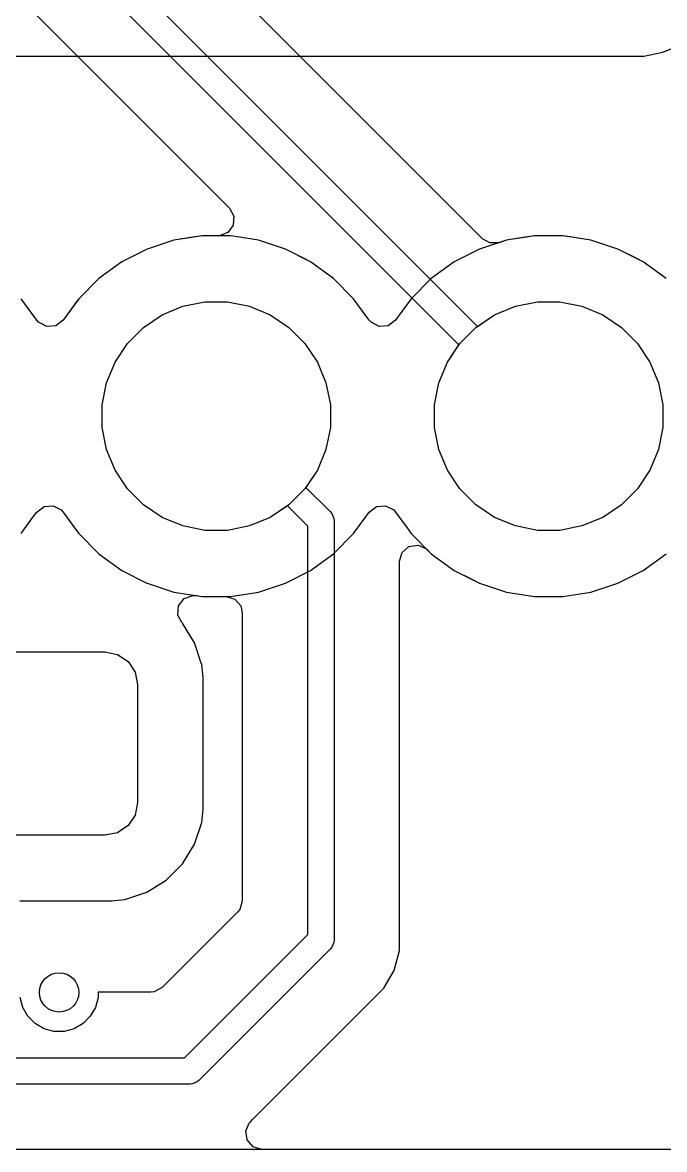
# Model space of a CAD drawing. Header units: inches. Extents: x 6.57 to 9.79, y -8.72 to -3.17.
# Drawn here: x 9.2803 to 9.4734, y -8.7244 to -8.3856 of the extents above; entities that cross this region are included whole.
import ezdxf

# ---------------------------------------------------------------- set-up
doc = ezdxf.new("R2010")
doc.units = ezdxf.units.IN
doc.header["$MEASUREMENT"] = 0
doc.layers.add('In2.Cu', color=33, linetype='CONTINUOUS', true_color=0xce7d2c)

msp = doc.modelspace()

# ---------------------------------------------------------------- linework, layer by layer
at = {"layer": 'In2.Cu', "linetype": 'CONTINUOUS'}
for p, q in [((9.41869, -8.45061), (9.26093, -8.29285)), ((9.24452, -8.3043), (9.41717, -8.47695)), ((9.4116, -8.48252), (9.2401, -8.31102)), ((9.23557, -8.33436), (9.34261, -8.4414)), ((9.4672, -8.39569), (9.47104, -8.39493)), ((9.47104, -8.39493), (9.47291, -8.39455)), ((9.47291, -8.39455), (9.47828, -8.39233)), ((8.59064, -8.39569), (9.4672, -8.39569)), ((9.34261, -8.4414), (9.34393, -8.44381)), ((9.34393, -8.44381), (9.34373, -8.44656)), ((9.34208, -8.44876), (9.33951, -8.44972)), ((9.34373, -8.44656), (9.34208, -8.44876)), ((9.32589, -8.45107), (9.31778, -8.4537)), ((9.32589, -8.45107), (9.31778, -8.4537)), ((9.32589, -8.45107), (9.31778, -8.4537)), ((9.32589, -8.45107), (9.31778, -8.4537)), ((9.33375, -8.44982), (9.32589, -8.45107)), ((9.33189, -8.45012), (9.32589, -8.45107)), ((9.33151, -8.45018), (9.32589, -8.45107)), ((9.33151, -8.45018), (9.32589, -8.45107)), ((9.32589, -8.45107), (9.32589, -8.45107)), ((9.32589, -8.45107), (9.32589, -8.45107)), ((9.32589, -8.45107), (9.32589, -8.45107)), ((9.32589, -8.45107), (9.32589, -8.45107)), ((9.33432, -8.44973), (9.33151, -8.45018)), ((9.33432, -8.44973), (9.33151, -8.45018)), ((9.33432, -8.44973), (9.33189, -8.45012)), ((9.33432, -8.44973), (9.33375, -8.44982)), ((9.34285, -8.44973), (9.33432, -8.44973)), ((9.33916, -8.44973), (9.33432, -8.44973)), ((9.34285, -8.44973), (9.33432, -8.44973)), ((9.34285, -8.44973), (9.33432, -8.44973)), ((9.33951, -8.44972), (9.33916, -8.44973)), ((9.34496, -8.45007), (9.34285, -8.44973)), ((9.34496, -8.45007), (9.34285, -8.44973)), ((9.34496, -8.45007), (9.34285, -8.44973)), ((9.35128, -8.45107), (9.34496, -8.45007)), ((9.35128, -8.45107), (9.34496, -8.45007)), ((9.35128, -8.45107), (9.34496, -8.45007)), ((9.35939, -8.4537), (9.35128, -8.45107)), ((9.35939, -8.4537), (9.35128, -8.45107)), ((9.35939, -8.4537), (9.35128, -8.45107)), ((9.42589, -8.45107), (9.41778, -8.4537)), ((9.42589, -8.45107), (9.41778, -8.4537)), ((9.42589, -8.45107), (9.41778, -8.4537)), ((9.4209, -8.45187), (9.41869, -8.45061)), ((9.42365, -8.4518), (9.4209, -8.45187)), ((9.42589, -8.45107), (9.42365, -8.4518)), ((9.43375, -8.44982), (9.42589, -8.45107)), ((9.43189, -8.45012), (9.42589, -8.45107)), ((9.43151, -8.45018), (9.42589, -8.45107)), ((9.43151, -8.45018), (9.42589, -8.45107)), ((9.42589, -8.45107), (9.42589, -8.45107)), ((9.42589, -8.45107), (9.42589, -8.45107)), ((9.42589, -8.45107), (9.42589, -8.45107)), ((9.43432, -8.44973), (9.43151, -8.45018)), ((9.43432, -8.44973), (9.43151, -8.45018)), ((9.43432, -8.44973), (9.43189, -8.45012)), ((9.43432, -8.44973), (9.43375, -8.44982)), ((9.44285, -8.44973), (9.43432, -8.44973)), ((9.44285, -8.44973), (9.43432, -8.44973)), ((9.44285, -8.44973), (9.43432, -8.44973)), ((9.44285, -8.44973), (9.43432, -8.44973)), ((9.44496, -8.45007), (9.44285, -8.44973)), ((9.44342, -8.44982), (9.44285, -8.44973)), ((9.44496, -8.45007), (9.44285, -8.44973)), ((9.44496, -8.45007), (9.44285, -8.44973)), ((9.45128, -8.45107), (9.44342, -8.44982)), ((9.45128, -8.45107), (9.44496, -8.45007)), ((9.45128, -8.45107), (9.44496, -8.45007)), ((9.45128, -8.45107), (9.44496, -8.45007)), ((9.45939, -8.4537), (9.45128, -8.45107)), ((9.45939, -8.4537), (9.45128, -8.45107)), ((9.45939, -8.4537), (9.45128, -8.45107)), ((9.45939, -8.4537), (9.45128, -8.45107)), ((9.31778, -8.4537), (9.31017, -8.45758)), ((9.31778, -8.4537), (9.31017, -8.45758)), ((9.31778, -8.4537), (9.31017, -8.45758)), ((9.31778, -8.4537), (9.31017, -8.45758)), ((9.36699, -8.45758), (9.35939, -8.4537)), ((9.36487, -8.45649), (9.35939, -8.4537)), ((9.36699, -8.45758), (9.35939, -8.4537)), ((9.41778, -8.4537), (9.41017, -8.45758)), ((9.41778, -8.4537), (9.41017, -8.45758)), ((9.41778, -8.4537), (9.41017, -8.45758)), ((9.46699, -8.45758), (9.45939, -8.4537)), ((9.46699, -8.45758), (9.45939, -8.4537)), ((9.46487, -8.45649), (9.45939, -8.4537)), ((9.46699, -8.45758), (9.45939, -8.4537)), ((9.31017, -8.45758), (9.30327, -8.46259)), ((9.31017, -8.45758), (9.30327, -8.46259)), ((9.31017, -8.45758), (9.30327, -8.46259)), ((9.31017, -8.45758), (9.30327, -8.46259)), ((9.36699, -8.45758), (9.36487, -8.45649)), ((9.37389, -8.46259), (9.36699, -8.45758)), ((9.37389, -8.46259), (9.36699, -8.45758)), ((9.37389, -8.46259), (9.36699, -8.45758)), ((9.41017, -8.45758), (9.40327, -8.46259)), ((9.41017, -8.45758), (9.40327, -8.46259)), ((9.41017, -8.45758), (9.40327, -8.46259)), ((9.46699, -8.45758), (9.46487, -8.45649)), ((9.47389, -8.46259), (9.46699, -8.45758)), ((9.47389, -8.46259), (9.46699, -8.45758)), ((9.46699, -8.45758), (9.46699, -8.45758)), ((9.47389, -8.46259), (9.46699, -8.45758)), ((9.47389, -8.46259), (9.46699, -8.45758)), ((9.30327, -8.46259), (9.29724, -8.46862)), ((9.30327, -8.46259), (9.29724, -8.46862)), ((9.30327, -8.46259), (9.29724, -8.46862)), ((9.30327, -8.46259), (9.29724, -8.46862)), ((9.37993, -8.46862), (9.37389, -8.46259)), ((9.37993, -8.46862), (9.37389, -8.46259)), ((9.37993, -8.46862), (9.37389, -8.46259)), ((9.40327, -8.46259), (9.39724, -8.46862)), ((9.40327, -8.46259), (9.39724, -8.46862)), ((9.40327, -8.46259), (9.39724, -8.46862)), ((9.28373, -8.47386), (9.27993, -8.46862)), ((9.28351, -8.47356), (9.27993, -8.46862)), ((9.28373, -8.47386), (9.27993, -8.46862)), ((9.28373, -8.47386), (9.27993, -8.46862)), ((9.29724, -8.46862), (9.29442, -8.47251)), ((9.29724, -8.46862), (9.29442, -8.47251)), ((9.29724, -8.46862), (9.29442, -8.47251)), ((9.29724, -8.46862), (9.29646, -8.4697)), ((9.29724, -8.46862), (9.29724, -8.46862)), ((9.29724, -8.46862), (9.29724, -8.46862)), ((9.29724, -8.46862), (9.29724, -8.46862)), ((9.29724, -8.46862), (9.29724, -8.46862)), ((9.29724, -8.46862), (9.29724, -8.46862)), ((9.29724, -8.46862), (9.29724, -8.46862)), ((9.29724, -8.46862), (9.29724, -8.46862)), ((9.29724, -8.46862), (9.29724, -8.46862)), ((9.38373, -8.47386), (9.37993, -8.46862)), ((9.38373, -8.47386), (9.37993, -8.46862)), ((9.38373, -8.47386), (9.37993, -8.46862)), ((9.39724, -8.46862), (9.39442, -8.47251)), ((9.39724, -8.46862), (9.39442, -8.47251)), ((9.39724, -8.46862), (9.39442, -8.47251)), ((9.39724, -8.46862), (9.39724, -8.46862)), ((9.39724, -8.46862), (9.39724, -8.46862)), ((9.39724, -8.46862), (9.39724, -8.46862)), ((9.39724, -8.46862), (9.39724, -8.46862)), ((9.39724, -8.46862), (9.39724, -8.46862)), ((9.39724, -8.46862), (9.39724, -8.46862)), ((9.29646, -8.4697), (9.29253, -8.4751)), ((9.29442, -8.47251), (9.29253, -8.4751)), ((9.29442, -8.47251), (9.29253, -8.4751)), ((9.29442, -8.47251), (9.29253, -8.4751)), ((9.32232, -8.47351), (9.32857, -8.47092)), ((9.32232, -8.47351), (9.32857, -8.47092)), ((9.32232, -8.47351), (9.32857, -8.47092)), ((9.32232, -8.47351), (9.32857, -8.47092)), ((9.32857, -8.47092), (9.3352, -8.4696)), ((9.32857, -8.47092), (9.3352, -8.4696)), ((9.32857, -8.47092), (9.3352, -8.4696)), ((9.32857, -8.47092), (9.3352, -8.4696)), ((9.3352, -8.4696), (9.34196, -8.4696)), ((9.3352, -8.4696), (9.34196, -8.4696)), ((9.3352, -8.4696), (9.34196, -8.4696)), ((9.3352, -8.4696), (9.34196, -8.4696)), ((9.34196, -8.4696), (9.3486, -8.47092)), ((9.34196, -8.4696), (9.3486, -8.47092)), ((9.34196, -8.4696), (9.3486, -8.47092)), ((9.34196, -8.4696), (9.3486, -8.47092)), ((9.3486, -8.47092), (9.35485, -8.47351)), ((9.3486, -8.47092), (9.35485, -8.47351)), ((9.3486, -8.47092), (9.35485, -8.47351)), ((9.3486, -8.47092), (9.35485, -8.47351)), ((9.39442, -8.47251), (9.39253, -8.4751)), ((9.39442, -8.47251), (9.39253, -8.4751)), ((9.39442, -8.47251), (9.39253, -8.4751)), ((9.42232, -8.47351), (9.42857, -8.47092)), ((9.42232, -8.47351), (9.42857, -8.47092)), ((9.42232, -8.47351), (9.42857, -8.47092)), ((9.42232, -8.47351), (9.42857, -8.47092)), ((9.42857, -8.47092), (9.4352, -8.4696)), ((9.42857, -8.47092), (9.4352, -8.4696)), ((9.42857, -8.47092), (9.4352, -8.4696)), ((9.42857, -8.47092), (9.4352, -8.4696)), ((9.4352, -8.4696), (9.44196, -8.4696)), ((9.4352, -8.4696), (9.44196, -8.4696)), ((9.4352, -8.4696), (9.44196, -8.4696)), ((9.4352, -8.4696), (9.44196, -8.4696)), ((9.44196, -8.4696), (9.4486, -8.47092)), ((9.44196, -8.4696), (9.4486, -8.47092)), ((9.44196, -8.4696), (9.4486, -8.47092)), ((9.44196, -8.4696), (9.4486, -8.47092)), ((9.4486, -8.47092), (9.45485, -8.47351)), ((9.4486, -8.47092), (9.45485, -8.47351)), ((9.4486, -8.47092), (9.45485, -8.47351)), ((9.4486, -8.47092), (9.45485, -8.47351)), ((9.28463, -8.4751), (9.28351, -8.47356)), ((9.28463, -8.4751), (9.28373, -8.47386)), ((9.28463, -8.4751), (9.28373, -8.47386)), ((9.28463, -8.4751), (9.28373, -8.47386)), ((9.28518, -8.47573), (9.28463, -8.4751)), ((9.28518, -8.47573), (9.28463, -8.4751)), ((9.28518, -8.47573), (9.28463, -8.4751)), ((9.28518, -8.47573), (9.28463, -8.4751)), ((9.28761, -8.47702), (9.28518, -8.47573)), ((9.28761, -8.47702), (9.28518, -8.47573)), ((9.28761, -8.47702), (9.28518, -8.47573)), ((9.28761, -8.47702), (9.28518, -8.47573)), ((9.29253, -8.4751), (9.29035, -8.47678)), ((9.29253, -8.4751), (9.29035, -8.47678)), ((9.29253, -8.4751), (9.29035, -8.47678)), ((9.29253, -8.4751), (9.29035, -8.47678)), ((9.3167, -8.47727), (9.32232, -8.47351)), ((9.3167, -8.47727), (9.32232, -8.47351)), ((9.3167, -8.47727), (9.32232, -8.47351)), ((9.3167, -8.47727), (9.32232, -8.47351)), ((9.35485, -8.47351), (9.36047, -8.47727)), ((9.35485, -8.47351), (9.36047, -8.47727)), ((9.35485, -8.47351), (9.36047, -8.47727)), ((9.35485, -8.47351), (9.36047, -8.47727)), ((9.38463, -8.4751), (9.38373, -8.47386)), ((9.38463, -8.4751), (9.38373, -8.47386)), ((9.38463, -8.4751), (9.38373, -8.47386)), ((9.38518, -8.47573), (9.38463, -8.4751)), ((9.38518, -8.47573), (9.38463, -8.4751)), ((9.38518, -8.47573), (9.38463, -8.4751)), ((9.38761, -8.47702), (9.38518, -8.47573)), ((9.38761, -8.47702), (9.38518, -8.47573)), ((9.38761, -8.47702), (9.38518, -8.47573)), ((9.39253, -8.4751), (9.39035, -8.47678)), ((9.39253, -8.4751), (9.39035, -8.47678)), ((9.39253, -8.4751), (9.39035, -8.47678)), ((9.4167, -8.47727), (9.42232, -8.47351)), ((9.4167, -8.47727), (9.42232, -8.47351)), ((9.4167, -8.47727), (9.42232, -8.47351)), ((9.41717, -8.47695), (9.42232, -8.47351)), ((9.45485, -8.47351), (9.46047, -8.47727)), ((9.45485, -8.47351), (9.46047, -8.47727)), ((9.45485, -8.47351), (9.46047, -8.47727)), ((9.45485, -8.47351), (9.46047, -8.47727)), ((9.29035, -8.47678), (9.28761, -8.47702)), ((9.29035, -8.47678), (9.28761, -8.47702)), ((9.29035, -8.47678), (9.28761, -8.47702)), ((9.29035, -8.47678), (9.28761, -8.47702)), ((9.31191, -8.48205), (9.3167, -8.47727)), ((9.31191, -8.48205), (9.3167, -8.47727)), ((9.31191, -8.48205), (9.3167, -8.47727)), ((9.31191, -8.48205), (9.3167, -8.47727)), ((9.36047, -8.47727), (9.36525, -8.48205)), ((9.36047, -8.47727), (9.36525, -8.48205)), ((9.36047, -8.47727), (9.36525, -8.48205)), ((9.36047, -8.47727), (9.36525, -8.48205)), ((9.39035, -8.47678), (9.38761, -8.47702)), ((9.39035, -8.47678), (9.38761, -8.47702)), ((9.39035, -8.47678), (9.38761, -8.47702)), ((9.41191, -8.48205), (9.4167, -8.47727)), ((9.41191, -8.48205), (9.4167, -8.47727)), ((9.41191, -8.48205), (9.4167, -8.47727)), ((9.46047, -8.47727), (9.46525, -8.48205)), ((9.46047, -8.47727), (9.46525, -8.48205)), ((9.46047, -8.47727), (9.46525, -8.48205)), ((9.46047, -8.47727), (9.46525, -8.48205)), ((9.30816, -8.48767), (9.31191, -8.48205)), ((9.30816, -8.48767), (9.31191, -8.48205)), ((9.30816, -8.48767), (9.31191, -8.48205)), ((9.30816, -8.48767), (9.31191, -8.48205)), ((9.36525, -8.48205), (9.36901, -8.48767)), ((9.36525, -8.48205), (9.36901, -8.48767)), ((9.36525, -8.48205), (9.36901, -8.48767)), ((9.36525, -8.48205), (9.36901, -8.48767)), ((9.40816, -8.48767), (9.41191, -8.48205)), ((9.40816, -8.48767), (9.41191, -8.48205)), ((9.40816, -8.48767), (9.41191, -8.48205)), ((9.40816, -8.48767), (9.4116, -8.48252)), ((9.46525, -8.48205), (9.46901, -8.48767)), ((9.46525, -8.48205), (9.46901, -8.48767)), ((9.46525, -8.48205), (9.46901, -8.48767)), ((9.46525, -8.48205), (9.46901, -8.48767)), ((9.30557, -8.49392), (9.30816, -8.48767)), ((9.30557, -8.49392), (9.30816, -8.48767)), ((9.30557, -8.49392), (9.30816, -8.48767)), ((9.30557, -8.49392), (9.30816, -8.48767)), ((9.36901, -8.48767), (9.3716, -8.49392)), ((9.36901, -8.48767), (9.3716, -8.49392)), ((9.36901, -8.48767), (9.3716, -8.49392)), ((9.36901, -8.48767), (9.3716, -8.49392)), ((9.40557, -8.49392), (9.40816, -8.48767)), ((9.40557, -8.49392), (9.40816, -8.48767)), ((9.40557, -8.49392), (9.40816, -8.48767)), ((9.40557, -8.49392), (9.40816, -8.48767)), ((9.46901, -8.48767), (9.4716, -8.49392)), ((9.46901, -8.48767), (9.4716, -8.49392)), ((9.46901, -8.48767), (9.4716, -8.49392)), ((9.46901, -8.48767), (9.4716, -8.49392)), ((9.30425, -8.50056), (9.30557, -8.49392)), ((9.30425, -8.50056), (9.30557, -8.49392)), ((9.30425, -8.50056), (9.30557, -8.49392)), ((9.30425, -8.50056), (9.30557, -8.49392)), ((9.3716, -8.49392), (9.37292, -8.50056)), ((9.3716, -8.49392), (9.37292, -8.50056)), ((9.3716, -8.49392), (9.37292, -8.50056)), ((9.3716, -8.49392), (9.37292, -8.50056)), ((9.40425, -8.50056), (9.40557, -8.49392)), ((9.40425, -8.50056), (9.40557, -8.49392)), ((9.40425, -8.50056), (9.40557, -8.49392)), ((9.40425, -8.50056), (9.40557, -8.49392)), ((9.4716, -8.49392), (9.47292, -8.50056)), ((9.4716, -8.49392), (9.47292, -8.50056)), ((9.4716, -8.49392), (9.47292, -8.50056)), ((9.4716, -8.49392), (9.47292, -8.50056)), ((9.30425, -8.50732), (9.30425, -8.50056)), ((9.30425, -8.50732), (9.30425, -8.50056)), ((9.30425, -8.50732), (9.30425, -8.50056)), ((9.30425, -8.50732), (9.30425, -8.50056)), ((9.37292, -8.50056), (9.37292, -8.50732)), ((9.37292, -8.50056), (9.37292, -8.50732)), ((9.37292, -8.50056), (9.37292, -8.50732)), ((9.37292, -8.50056), (9.37292, -8.50732)), ((9.40425, -8.50732), (9.40425, -8.50056)), ((9.40425, -8.50732), (9.40425, -8.50056)), ((9.40425, -8.50732), (9.40425, -8.50056)), ((9.40425, -8.50732), (9.40425, -8.50056)), ((9.47292, -8.50056), (9.47292, -8.50732)), ((9.47292, -8.50056), (9.47292, -8.50732)), ((9.47292, -8.50056), (9.47292, -8.50732)), ((9.47292, -8.50056), (9.47292, -8.50732)), ((9.30557, -8.51395), (9.30425, -8.50732)), ((9.30557, -8.51395), (9.30425, -8.50732)), ((9.30557, -8.51395), (9.30425, -8.50732)), ((9.30557, -8.51395), (9.30425, -8.50732)), ((9.37292, -8.50732), (9.3716, -8.51395)), ((9.37292, -8.50732), (9.3716, -8.51395)), ((9.37292, -8.50732), (9.3716, -8.51395)), ((9.37292, -8.50732), (9.3716, -8.51395)), ((9.40557, -8.51395), (9.40425, -8.50732)), ((9.40557, -8.51395), (9.40425, -8.50732)), ((9.40557, -8.51395), (9.40425, -8.50732)), ((9.40557, -8.51395), (9.40425, -8.50732)), ((9.47292, -8.50732), (9.4716, -8.51395)), ((9.47292, -8.50732), (9.4716, -8.51395)), ((9.47292, -8.50732), (9.4716, -8.51395)), ((9.47292, -8.50732), (9.4716, -8.51395)), ((9.30816, -8.5202), (9.30557, -8.51395)), ((9.30816, -8.5202), (9.30557, -8.51395)), ((9.30816, -8.5202), (9.30557, -8.51395)), ((9.30816, -8.5202), (9.30557, -8.51395)), ((9.3716, -8.51395), (9.36901, -8.5202)), ((9.3716, -8.51395), (9.36901, -8.5202)), ((9.3716, -8.51395), (9.36901, -8.5202)), ((9.3716, -8.51395), (9.36901, -8.5202)), ((9.40816, -8.5202), (9.40557, -8.51395)), ((9.40816, -8.5202), (9.40557, -8.51395)), ((9.40816, -8.5202), (9.40557, -8.51395)), ((9.40816, -8.5202), (9.40557, -8.51395)), ((9.4716, -8.51395), (9.46901, -8.5202)), ((9.4716, -8.51395), (9.46901, -8.5202)), ((9.4716, -8.51395), (9.46901, -8.5202)), ((9.4716, -8.51395), (9.46901, -8.5202)), ((9.31191, -8.52582), (9.30816, -8.5202)), ((9.31191, -8.52582), (9.30816, -8.5202)), ((9.31191, -8.52582), (9.30816, -8.5202)), ((9.31191, -8.52582), (9.30816, -8.5202)), ((9.36901, -8.5202), (9.36525, -8.52582)), ((9.36901, -8.5202), (9.36525, -8.52582)), ((9.36901, -8.5202), (9.36525, -8.52582)), ((9.36901, -8.5202), (9.36557, -8.52535)), ((9.41191, -8.52582), (9.40816, -8.5202)), ((9.41191, -8.52582), (9.40816, -8.5202)), ((9.41191, -8.52582), (9.40816, -8.5202)), ((9.41191, -8.52582), (9.40816, -8.5202)), ((9.46901, -8.5202), (9.46525, -8.52582)), ((9.46901, -8.5202), (9.46525, -8.52582)), ((9.46901, -8.5202), (9.46525, -8.52582)), ((9.46901, -8.5202), (9.46525, -8.52582)), ((9.3167, -8.53061), (9.31191, -8.52582)), ((9.3167, -8.53061), (9.31191, -8.52582)), ((9.3167, -8.53061), (9.31191, -8.52582)), ((9.3167, -8.53061), (9.31191, -8.52582)), ((9.36525, -8.52582), (9.36047, -8.53061)), ((9.36525, -8.52582), (9.36047, -8.53061)), ((9.36525, -8.52582), (9.36047, -8.53061)), ((9.36557, -8.52535), (9.37286, -8.53265)), ((9.4167, -8.53061), (9.41191, -8.52582)), ((9.4167, -8.53061), (9.41191, -8.52582)), ((9.4167, -8.53061), (9.41191, -8.52582)), ((9.4167, -8.53061), (9.41191, -8.52582)), ((9.46525, -8.52582), (9.46047, -8.53061)), ((9.46525, -8.52582), (9.46047, -8.53061)), ((9.46525, -8.52582), (9.46047, -8.53061)), ((9.46525, -8.52582), (9.46047, -8.53061)), ((9.28328, -8.53463), (9.28463, -8.53277)), ((9.28328, -8.53463), (9.28463, -8.53277)), ((9.28328, -8.53463), (9.28463, -8.53277)), ((9.28463, -8.53277), (9.28681, -8.53109)), ((9.28463, -8.53277), (9.28681, -8.53109)), ((9.28463, -8.53277), (9.28681, -8.53109)), ((9.28681, -8.53109), (9.28955, -8.53086)), ((9.28681, -8.53109), (9.28955, -8.53086)), ((9.28681, -8.53109), (9.28955, -8.53086)), ((9.28955, -8.53086), (9.29199, -8.53214)), ((9.28955, -8.53086), (9.29199, -8.53214)), ((9.28955, -8.53086), (9.29199, -8.53214)), ((9.29199, -8.53214), (9.29253, -8.53277)), ((9.29199, -8.53214), (9.29253, -8.53277)), ((9.29199, -8.53214), (9.29253, -8.53277)), ((9.29253, -8.53277), (9.296, -8.53755)), ((9.29253, -8.53277), (9.296, -8.53755)), ((9.29253, -8.53277), (9.296, -8.53755)), ((9.32232, -8.53436), (9.3167, -8.53061)), ((9.32232, -8.53436), (9.3167, -8.53061)), ((9.32232, -8.53436), (9.3167, -8.53061)), ((9.32232, -8.53436), (9.3167, -8.53061)), ((9.36047, -8.53061), (9.35485, -8.53436)), ((9.36047, -8.53061), (9.35485, -8.53436)), ((9.36047, -8.53061), (9.35485, -8.53436)), ((9.36, -8.53092), (9.35485, -8.53436)), ((9.36614, -8.53706), (9.36, -8.53092)), ((9.37286, -8.53265), (9.37335, -8.53325)), ((9.37335, -8.53325), (9.37394, -8.53467)), ((9.38328, -8.53463), (9.38463, -8.53277)), ((9.38328, -8.53463), (9.38463, -8.53277)), ((9.38328, -8.53463), (9.38463, -8.53277)), ((9.38463, -8.53277), (9.38681, -8.53109)), ((9.38463, -8.53277), (9.38681, -8.53109)), ((9.38463, -8.53277), (9.38681, -8.53109)), ((9.38681, -8.53109), (9.38955, -8.53086)), ((9.38681, -8.53109), (9.38955, -8.53086)), ((9.38681, -8.53109), (9.38955, -8.53086)), ((9.38955, -8.53086), (9.39199, -8.53214)), ((9.38955, -8.53086), (9.39199, -8.53214)), ((9.38955, -8.53086), (9.39199, -8.53214)), ((9.39199, -8.53214), (9.39253, -8.53277)), ((9.39199, -8.53214), (9.39253, -8.53277)), ((9.39199, -8.53214), (9.39253, -8.53277)), ((9.39253, -8.53277), (9.396, -8.53755)), ((9.39253, -8.53277), (9.396, -8.53755)), ((9.39253, -8.53277), (9.396, -8.53755)), ((9.42232, -8.53436), (9.4167, -8.53061)), ((9.42232, -8.53436), (9.4167, -8.53061)), ((9.42232, -8.53436), (9.4167, -8.53061)), ((9.42232, -8.53436), (9.4167, -8.53061)), ((9.46047, -8.53061), (9.45485, -8.53436)), ((9.46047, -8.53061), (9.45485, -8.53436)), ((9.46047, -8.53061), (9.45485, -8.53436)), ((9.46047, -8.53061), (9.45485, -8.53436)), ((9.27993, -8.53925), (9.28328, -8.53463)), ((9.27993, -8.53925), (9.28328, -8.53463)), ((9.27993, -8.53925), (9.28328, -8.53463)), ((9.32857, -8.53695), (9.32232, -8.53436)), ((9.32857, -8.53695), (9.32232, -8.53436)), ((9.32857, -8.53695), (9.32232, -8.53436)), ((9.32857, -8.53695), (9.32232, -8.53436)), ((9.3352, -8.53827), (9.32857, -8.53695)), ((9.3352, -8.53827), (9.32857, -8.53695)), ((9.3352, -8.53827), (9.32857, -8.53695)), ((9.3352, -8.53827), (9.32857, -8.53695)), ((9.3486, -8.53695), (9.34196, -8.53827)), ((9.3486, -8.53695), (9.34196, -8.53827)), ((9.3486, -8.53695), (9.34196, -8.53827)), ((9.3486, -8.53695), (9.34196, -8.53827)), ((9.35485, -8.53436), (9.3486, -8.53695)), ((9.35485, -8.53436), (9.3486, -8.53695)), ((9.35485, -8.53436), (9.3486, -8.53695)), ((9.35485, -8.53436), (9.3486, -8.53695)), ((9.36614, -8.65979), (9.36614, -8.53706)), ((9.37394, -8.53467), (9.37402, -8.53543)), ((9.37402, -8.53543), (9.37402, -8.66142)), ((9.37993, -8.53925), (9.38328, -8.53463)), ((9.37993, -8.53925), (9.38328, -8.53463)), ((9.37993, -8.53925), (9.38328, -8.53463)), ((9.42857, -8.53695), (9.42232, -8.53436)), ((9.42857, -8.53695), (9.42232, -8.53436)), ((9.42857, -8.53695), (9.42232, -8.53436)), ((9.42857, -8.53695), (9.42232, -8.53436)), ((9.4352, -8.53827), (9.42857, -8.53695)), ((9.4352, -8.53827), (9.42857, -8.53695)), ((9.4352, -8.53827), (9.42857, -8.53695)), ((9.4352, -8.53827), (9.42857, -8.53695)), ((9.4486, -8.53695), (9.44196, -8.53827)), ((9.4486, -8.53695), (9.44196, -8.53827)), ((9.4486, -8.53695), (9.44196, -8.53827)), ((9.4486, -8.53695), (9.44196, -8.53827)), ((9.45485, -8.53436), (9.4486, -8.53695)), ((9.45485, -8.53436), (9.4486, -8.53695)), ((9.45485, -8.53436), (9.4486, -8.53695)), ((9.45485, -8.53436), (9.4486, -8.53695)), ((9.296, -8.53755), (9.29724, -8.53925)), ((9.296, -8.53755), (9.29724, -8.53925)), ((9.296, -8.53755), (9.29724, -8.53925)), ((9.29724, -8.53925), (9.30327, -8.54528)), ((9.29724, -8.53925), (9.30327, -8.54528)), ((9.29724, -8.53925), (9.30327, -8.54528)), ((9.34196, -8.53827), (9.3352, -8.53827)), ((9.34196, -8.53827), (9.3352, -8.53827)), ((9.34196, -8.53827), (9.3352, -8.53827)), ((9.34196, -8.53827), (9.3352, -8.53827)), ((9.37389, -8.54528), (9.37993, -8.53925)), ((9.37389, -8.54528), (9.37993, -8.53925)), ((9.37389, -8.54528), (9.37993, -8.53925)), ((9.396, -8.53755), (9.39724, -8.53925)), ((9.396, -8.53755), (9.39724, -8.53925)), ((9.396, -8.53755), (9.39724, -8.53925)), ((9.39724, -8.53925), (9.40327, -8.54528)), ((9.39724, -8.53925), (9.40327, -8.54528)), ((9.39724, -8.53925), (9.40327, -8.54528)), ((9.44196, -8.53827), (9.4352, -8.53827)), ((9.44196, -8.53827), (9.4352, -8.53827)), ((9.44196, -8.53827), (9.4352, -8.53827)), ((9.44196, -8.53827), (9.4352, -8.53827)), ((9.3945, -8.54488), (9.39657, -8.54308)), ((9.39657, -8.54308), (9.3993, -8.54269)), ((9.3993, -8.54269), (9.4018, -8.54383)), ((9.4018, -8.54383), (9.40205, -8.54407)), ((9.40205, -8.54407), (9.40327, -8.54528)), ((9.30327, -8.54528), (9.31017, -8.5503)), ((9.30327, -8.54528), (9.31017, -8.5503)), ((9.30327, -8.54528), (9.31017, -8.5503)), ((9.36699, -8.5503), (9.37389, -8.54528)), ((9.36699, -8.5503), (9.37389, -8.54528)), ((9.36699, -8.5503), (9.37389, -8.54528)), ((9.39372, -8.54752), (9.3945, -8.54488)), ((9.40327, -8.54528), (9.41017, -8.5503)), ((9.40327, -8.54528), (9.41017, -8.5503)), ((9.40327, -8.54528), (9.41017, -8.5503)), ((9.40327, -8.54528), (9.41017, -8.5503)), ((9.46699, -8.5503), (9.47389, -8.54528)), ((9.46699, -8.5503), (9.47389, -8.54528)), ((9.46699, -8.5503), (9.47389, -8.54528)), ((9.46699, -8.5503), (9.47389, -8.54528)), ((9.31017, -8.5503), (9.31774, -8.55415)), ((9.31017, -8.5503), (9.31774, -8.55415)), ((9.31017, -8.5503), (9.31774, -8.55415)), ((9.35939, -8.55417), (9.36699, -8.5503)), ((9.35939, -8.55417), (9.36699, -8.5503)), ((9.35939, -8.55417), (9.36699, -8.5503)), ((9.39372, -8.65801), (9.39372, -8.54752)), ((9.41017, -8.5503), (9.41774, -8.55415)), ((9.41017, -8.5503), (9.41542, -8.55297)), ((9.41017, -8.5503), (9.41774, -8.55415)), ((9.41017, -8.5503), (9.41774, -8.55415)), ((9.45939, -8.55417), (9.46699, -8.5503)), ((9.45939, -8.55417), (9.46699, -8.5503)), ((9.45939, -8.55417), (9.46699, -8.5503)), ((9.45939, -8.55417), (9.46699, -8.5503)), ((9.31774, -8.55415), (9.31778, -8.55417)), ((9.31774, -8.55415), (9.31778, -8.55417)), ((9.31774, -8.55415), (9.31778, -8.55417)), ((9.31778, -8.55417), (9.32589, -8.55681)), ((9.31778, -8.55417), (9.32589, -8.55681)), ((9.31778, -8.55417), (9.32589, -8.55681)), ((9.35128, -8.55681), (9.35939, -8.55417)), ((9.35128, -8.55681), (9.35939, -8.55417)), ((9.35128, -8.55681), (9.35939, -8.55417)), ((9.35939, -8.55417), (9.35939, -8.55417)), ((9.35939, -8.55417), (9.35939, -8.55417)), ((9.35939, -8.55417), (9.35939, -8.55417)), ((9.35939, -8.55417), (9.35939, -8.55417)), ((9.35939, -8.55417), (9.35939, -8.55417)), ((9.35939, -8.55417), (9.35939, -8.55417)), ((9.41542, -8.55297), (9.41778, -8.55417)), ((9.41774, -8.55415), (9.41778, -8.55417)), ((9.41774, -8.55415), (9.41778, -8.55417)), ((9.41774, -8.55415), (9.41778, -8.55417)), ((9.41778, -8.55417), (9.42589, -8.55681)), ((9.41778, -8.55417), (9.42589, -8.55681)), ((9.41778, -8.55417), (9.42589, -8.55681)), ((9.41778, -8.55417), (9.42589, -8.55681)), ((9.45128, -8.55681), (9.45939, -8.55417)), ((9.45128, -8.55681), (9.45939, -8.55417)), ((9.45128, -8.55681), (9.45939, -8.55417)), ((9.45128, -8.55681), (9.45939, -8.55417)), ((9.45939, -8.55417), (9.45939, -8.55417)), ((9.45939, -8.55417), (9.45939, -8.55417)), ((9.45939, -8.55417), (9.45939, -8.55417)), ((9.45939, -8.55417), (9.45939, -8.55417)), ((9.45939, -8.55417), (9.45939, -8.55417)), ((9.45939, -8.55417), (9.45939, -8.55417)), ((9.45939, -8.55417), (9.45939, -8.55417)), ((9.45939, -8.55417), (9.45939, -8.55417)), ((9.32589, -8.55681), (9.32589, -8.55681)), ((9.32589, -8.55681), (9.32589, -8.55681)), ((9.32589, -8.55681), (9.33432, -8.55814)), ((9.32589, -8.55681), (9.32589, -8.55681)), ((9.32589, -8.55681), (9.32589, -8.55681)), ((9.32589, -8.55681), (9.33432, -8.55814)), ((9.32589, -8.55681), (9.32589, -8.55681)), ((9.32589, -8.55681), (9.32589, -8.55681)), ((9.32589, -8.55681), (9.33432, -8.55814)), ((9.34285, -8.55814), (9.35128, -8.55681)), ((9.34285, -8.55814), (9.35128, -8.55681)), ((9.34285, -8.55814), (9.35128, -8.55681)), ((9.35128, -8.55681), (9.35128, -8.55681)), ((9.35128, -8.55681), (9.35128, -8.55681)), ((9.35128, -8.55681), (9.35128, -8.55681)), ((9.35128, -8.55681), (9.35128, -8.55681)), ((9.35128, -8.55681), (9.35128, -8.55681)), ((9.35128, -8.55681), (9.35128, -8.55681)), ((9.42589, -8.55681), (9.42589, -8.55681)), ((9.42589, -8.55681), (9.42589, -8.55681)), ((9.42589, -8.55681), (9.43432, -8.55814)), ((9.42589, -8.55681), (9.42589, -8.55681)), ((9.42589, -8.55681), (9.42589, -8.55681)), ((9.42589, -8.55681), (9.43432, -8.55814)), ((9.42589, -8.55681), (9.42589, -8.55681)), ((9.42589, -8.55681), (9.42589, -8.55681)), ((9.42589, -8.55681), (9.43432, -8.55814)), ((9.42589, -8.55681), (9.42589, -8.55681)), ((9.42589, -8.55681), (9.42589, -8.55681)), ((9.42589, -8.55681), (9.43432, -8.55814)), ((9.44285, -8.55814), (9.45128, -8.55681)), ((9.44285, -8.55814), (9.45128, -8.55681)), ((9.44285, -8.55814), (9.45128, -8.55681)), ((9.44285, -8.55814), (9.45128, -8.55681)), ((9.45128, -8.55681), (9.45128, -8.55681)), ((9.45128, -8.55681), (9.45128, -8.55681)), ((9.45128, -8.55681), (9.45128, -8.55681)), ((9.45128, -8.55681), (9.45128, -8.55681)), ((9.45128, -8.55681), (9.45128, -8.55681)), ((9.45128, -8.55681), (9.45128, -8.55681)), ((9.45128, -8.55681), (9.45128, -8.55681)), ((9.45128, -8.55681), (9.45128, -8.55681)), ((9.32709, -8.56373), (9.32728, -8.56099)), ((9.32728, -8.56099), (9.32893, -8.55879)), ((9.32893, -8.55879), (9.33151, -8.55783)), ((9.33151, -8.55783), (9.33262, -8.55787)), ((9.33262, -8.55787), (9.33432, -8.55814)), ((9.33432, -8.55814), (9.33432, -8.55814)), ((9.33432, -8.55814), (9.34285, -8.55814)), ((9.33432, -8.55814), (9.33432, -8.55814)), ((9.33432, -8.55814), (9.34156, -8.55814)), ((9.33432, -8.55814), (9.33432, -8.55814)), ((9.33432, -8.55814), (9.34285, -8.55814)), ((9.33432, -8.55814), (9.33432, -8.55814)), ((9.33432, -8.55814), (9.34285, -8.55814)), ((9.34156, -8.55814), (9.34419, -8.55892)), ((9.34285, -8.55814), (9.34285, -8.55814)), ((9.34285, -8.55814), (9.34285, -8.55814)), ((9.34285, -8.55814), (9.34285, -8.55814)), ((9.34419, -8.55892), (9.346, -8.561)), ((9.346, -8.561), (9.34644, -8.56302)), ((9.43432, -8.55814), (9.43432, -8.55814)), ((9.43432, -8.55814), (9.44285, -8.55814)), ((9.43432, -8.55814), (9.43432, -8.55814)), ((9.43432, -8.55814), (9.44285, -8.55814)), ((9.43432, -8.55814), (9.43432, -8.55814)), ((9.43432, -8.55814), (9.44285, -8.55814)), ((9.43432, -8.55814), (9.43432, -8.55814)), ((9.43432, -8.55814), (9.44285, -8.55814)), ((9.44285, -8.55814), (9.44285, -8.55814)), ((9.44285, -8.55814), (9.44285, -8.55814)), ((9.44285, -8.55814), (9.44285, -8.55814)), ((9.44285, -8.55814), (9.44285, -8.55814)), ((9.3283, -8.56595), (9.32709, -8.56373)), ((9.34644, -8.56302), (9.34644, -8.6496)), ((9.32828, -8.56597), (9.3283, -8.56595)), ((9.32838, -8.56611), (9.32828, -8.56597)), ((9.32841, -8.56615), (9.32838, -8.56611)), ((9.32845, -8.56619), (9.32841, -8.56615)), ((9.33208, -8.57207), (9.32845, -8.56619)), ((9.334, -8.57788), (9.33208, -8.57207)), ((9.27756, -8.5748), (9.30512, -8.5748)), ((9.30512, -8.5748), (9.30888, -8.57555)), ((9.30888, -8.57555), (9.31208, -8.57769)), ((9.31208, -8.57769), (9.31421, -8.58088)), ((9.33425, -8.57863), (9.334, -8.57788)), ((9.31421, -8.58088), (9.31496, -8.58465)), ((9.33465, -8.58253), (9.33425, -8.57863)), ((9.33425, -8.57863), (9.33425, -8.57863)), ((9.31496, -8.58465), (9.31496, -8.62008)), ((9.33467, -8.58268), (9.33465, -8.58253)), ((9.33467, -8.62205), (9.33467, -8.58268)), ((9.31496, -8.62008), (9.31421, -8.62385)), ((9.31421, -8.62385), (9.31208, -8.62704)), ((9.33425, -8.62609), (9.33467, -8.62205)), ((9.31208, -8.62704), (9.30888, -8.62917)), ((9.33208, -8.63265), (9.33425, -8.62609)), ((9.30512, -8.62992), (9.27756, -8.62992)), ((9.30888, -8.62917), (9.30512, -8.62992)), ((9.32845, -8.63853), (9.33208, -8.63265)), ((9.32357, -8.64341), (9.32845, -8.63853)), ((9.31769, -8.64704), (9.32357, -8.64341)), ((9.31113, -8.64921), (9.31769, -8.64704)), ((9.27953, -8.64963), (9.30709, -8.64963)), ((9.30709, -8.64963), (9.31113, -8.64921)), ((9.30709, -8.64963), (9.30709, -8.64963)), ((9.34566, -8.65224), (9.34501, -8.65305)), ((9.34644, -8.6496), (9.34566, -8.65224)), ((9.34501, -8.65305), (9.32235, -8.67572)), ((9.39372, -8.6583), (9.39372, -8.65801)), ((9.39372, -8.65801), (9.39372, -8.65801)), ((9.39372, -8.66453), (9.39372, -8.6583)), ((9.32908, -8.69685), (9.36614, -8.65979)), ((9.37394, -8.66219), (9.37335, -8.6636)), ((9.37402, -8.66142), (9.37394, -8.66219)), ((9.37286, -8.6642), (9.33349, -8.70357)), ((9.37335, -8.6636), (9.37286, -8.6642)), ((9.39211, -8.67054), (9.39372, -8.66453)), ((9.389, -8.67593), (9.39211, -8.67054)), ((9.32235, -8.67572), (9.31993, -8.67703)), ((9.34963, -8.7153), (9.389, -8.67593)), ((9.28043, -8.68169), (9.27963, -8.67871)), ((9.30305, -8.67871), (9.30225, -8.68169)), ((9.31889, -8.67715), (9.30305, -8.67715)), ((9.30305, -8.67715), (9.30305, -8.67871)), ((9.31993, -8.67703), (9.31889, -8.67715)), ((9.28197, -8.68436), (9.28043, -8.68169)), ((9.30225, -8.68169), (9.30071, -8.68436)), ((9.28415, -8.68654), (9.28197, -8.68436)), ((9.30071, -8.68436), (9.29853, -8.68654)), ((9.28682, -8.68808), (9.28415, -8.68654)), ((9.2898, -8.68888), (9.28682, -8.68808)), ((9.29288, -8.68888), (9.2898, -8.68888)), ((9.29586, -8.68808), (9.29288, -8.68888)), ((9.29853, -8.68654), (9.29586, -8.68808)), ((8.0725, -8.69685), (9.32908, -8.69685)), ((9.33071, -8.70472), (8.07087, -8.70472)), ((9.33148, -8.70465), (9.33071, -8.70472)), ((9.3329, -8.70406), (9.33148, -8.70465)), ((9.33349, -8.70357), (9.3329, -8.70406)), ((9.34749, -8.71881), (9.34864, -8.71631)), ((9.34864, -8.71631), (9.34887, -8.71606)), ((9.34887, -8.71606), (9.34963, -8.7153)), ((9.34963, -8.7153), (9.34963, -8.7153)), ((9.34789, -8.72154), (9.34749, -8.71881)), ((9.34969, -8.72361), (9.34789, -8.72154)), ((9.35233, -8.72439), (9.34969, -8.72361)), ((9.64416, -8.72439), (7.57451, -8.72439)), ((9.64416, -8.72439), (7.57451, -8.72439)), ((9.64416, -8.72439), (7.57451, -8.72439)), ((9.64416, -8.72439), (9.35233, -8.72439))]:
    msp.add_line(p, q, dxfattribs=at)
at = {"layer": 'In2.Cu'}
msp.add_circle((9.29134, -8.67717), 0.00591, dxfattribs=at)
msp.add_circle((9.29134, -8.67717), 0.00591, dxfattribs=at)
msp.add_circle((9.29134, -8.67717), 0.00591, dxfattribs=at)
msp.add_circle((9.29134, -8.67717), 0.00591, dxfattribs=at)

doc.saveas('drawing.dxf')
